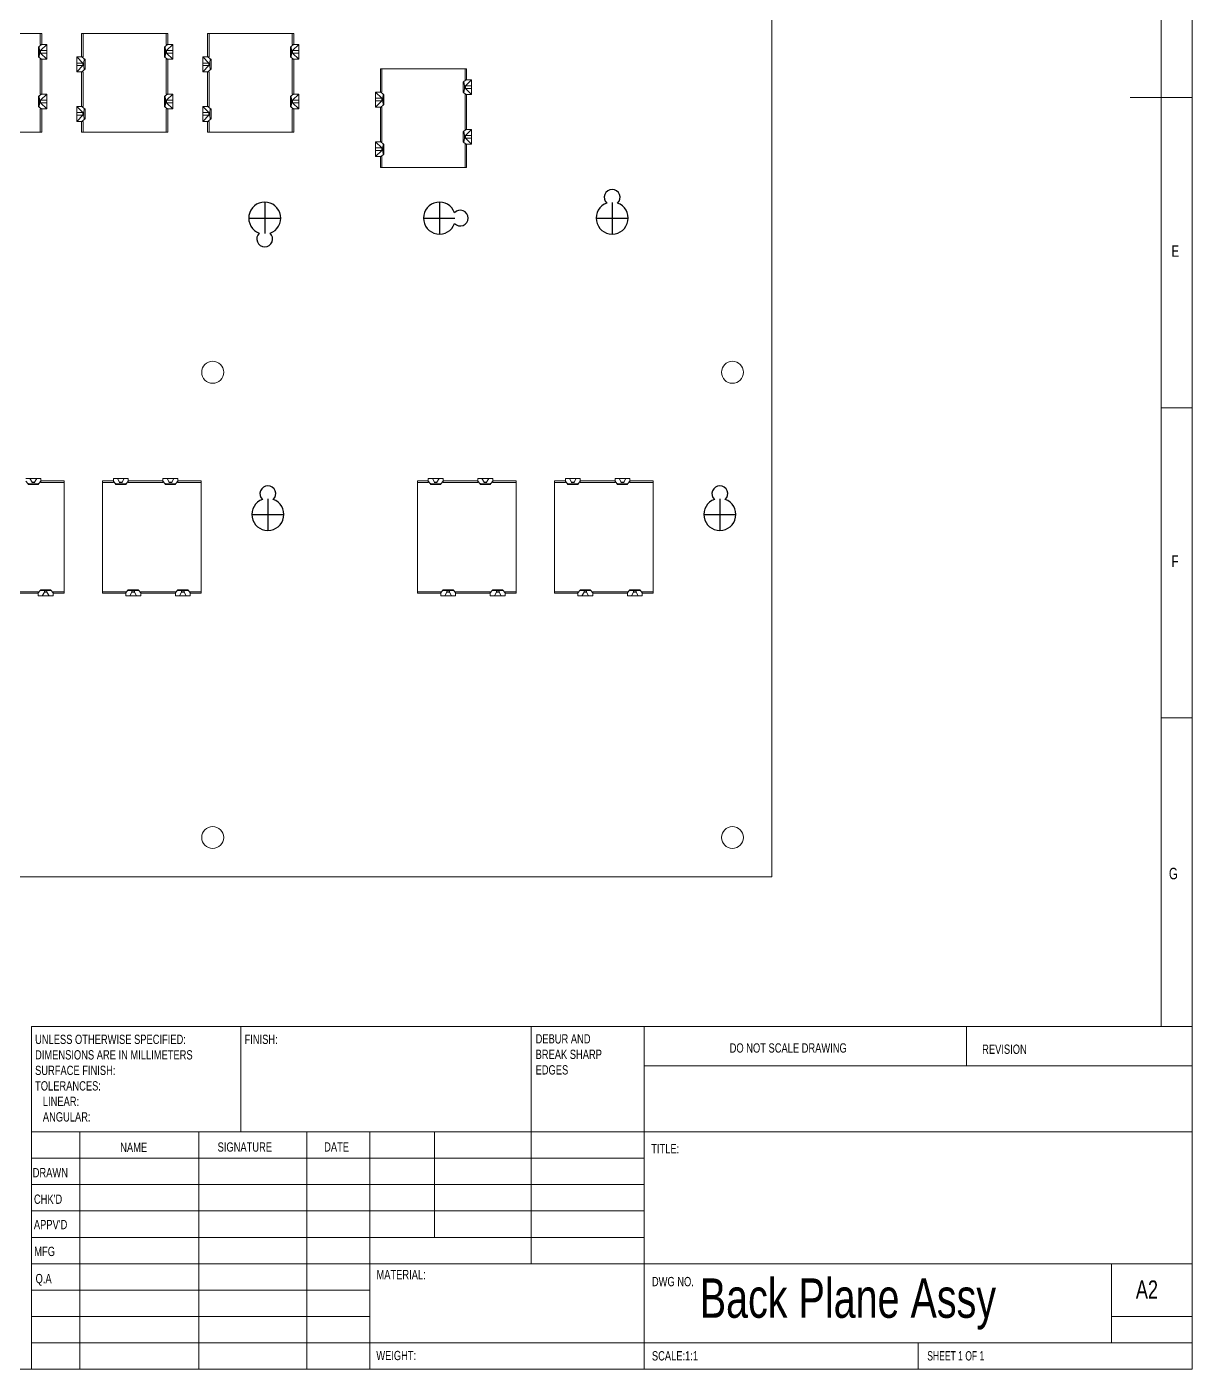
# Model space of a CAD drawing. Header units: millimetres. Extents: x 5 to 589, y 5 to 415.
# Drawn here: x 401.1 to 589, y 5 to 221.4 of the extents above; entities that cross this region are included whole.
import ezdxf

# ---------------------------------------------------------------- set-up
doc = ezdxf.new("R2010")
doc.units = ezdxf.units.MM
doc.styles.add('SLDTEXTSTYLE0', font='TXT', dxfattribs={"width": 0.75})
doc.styles.add('SLDTEXTSTYLE1', font='TXT', dxfattribs={"width": 0.6875})

# ---------------------------------------------------------------- blocks, each defined once
blk = doc.blocks.new('SW_NOTE_0')
at = {"color": 0, "linetype": 'Continuous', "lineweight": 0, "char_height": 1.5, "attachment_point": 1, "style": 'SLDTEXTSTYLE0'}
for s, insert in [('DEBUR AND ', (0, 1.93)), ('BREAK SHARP ', (0, -0.57)), ('EDGES', (0, -3.07))]:
    blk.add_mtext(s, dxfattribs=dict(at, insert=insert))
blk = doc.blocks.new('SW_NOTE_1')
at = {"color": 0, "linetype": 'Continuous', "lineweight": 0, "char_height": 1.5, "attachment_point": 1, "style": 'SLDTEXTSTYLE0'}
for s, insert in [('UNLESS OTHERWISE SPECIFIED:', (0, 1.93)), ('DIMENSIONS ARE IN MILLIMETERS', (0, -0.57)), ('SURFACE FINISH:', (0, -3.07)), ('TOLERANCES:', (0, -5.57)), ('   LINEAR:', (0, -8.07)), ('   ANGULAR:', (0, -10.57))]:
    blk.add_mtext(s, dxfattribs=dict(at, insert=insert))

msp = doc.modelspace()

# ---------------------------------------------------------------- linework, layer by layer
at = {"color": 7, "linetype": 'Continuous', "lineweight": 0}
for p, q in [((589, 5), (589, 415)), ((584, 60.25), (584, 410)), ((589, 210), (579, 210)), ((584, 160), (589, 160)), ((589, 110), (584, 110)), ((401.8, 60.25), (589, 60.25)), ((401.8, 60.25), (401.8, 5)), ((435.6, 43.25), (435.6, 60.25)), ((482.4, 60.25), (482.4, 22)), ((500.6, 60.25), (500.6, 5)), ((552.6, 53.88), (552.6, 60.25)), ((589, 53.88), (500.6, 53.88)), ((589, 43.25), (401.8, 43.25)), ((409.6, 43.25), (409.6, 5)), ((428.79, 43.25), (428.79, 5)), ((446.2, 43.25), (446.2, 5)), ((456.4, 5), (456.4, 43.25)), ((466.8, 26.25), (466.8, 43.25)), ((500.6, 39), (401.8, 39)), ((500.6, 34.75), (401.8, 34.75)), ((500.6, 30.5), (401.8, 30.5)), ((500.6, 26.25), (401.8, 26.25)), ((456.4, 22), (401.8, 22)), ((456.4, 22), (589, 22)), ((576, 9.25), (576, 22)), ((456.4, 17.75), (401.8, 17.75)), ((456.4, 13.5), (401.8, 13.5)), ((589, 13.5), (576, 13.5)), ((401.8, 9.25), (589, 9.25)), ((544.8, 5), (544.8, 9.25)), ((5, 5), (589, 5))]:
    msp.add_line(p, q, dxfattribs=at)
at = {"color": 7, "linetype": 'Continuous', "lineweight": 15}
for p, q in [((521.21, 84.36), (521.21, 389.16)), ((403.23, 220.31), (389.83, 220.31)), ((403.43, 218.56), (403.05, 218.25)), ((403.23, 218.56), (403.23, 220.31)), ((403.48, 220.31), (403.23, 220.31)), ((403.23, 218.56), (403.43, 218.56)), ((404.28, 218.56), (403.28, 217.56)), ((403.43, 218.56), (404.28, 218.56)), ((403.48, 220.31), (403.48, 218.56)), ((404.28, 218.56), (404.28, 217.56)), ((409.9, 220.31), (409.9, 216.56)), ((410.15, 220.31), (409.9, 220.31)), ((410.15, 220.31), (410.15, 216.56)), ((423.55, 220.31), (410.15, 220.31)), ((423.75, 218.56), (423.37, 218.25)), ((423.55, 218.56), (423.55, 220.31)), ((423.8, 220.31), (423.55, 220.31)), ((423.55, 218.56), (423.75, 218.56)), ((424.6, 218.56), (423.6, 217.56)), ((423.75, 218.56), (424.6, 218.56)), ((423.8, 220.31), (423.8, 218.56)), ((424.6, 218.56), (424.6, 217.56)), ((430.22, 220.31), (430.22, 216.56)), ((430.47, 220.31), (430.22, 220.31)), ((430.47, 220.31), (430.47, 216.56)), ((443.87, 220.31), (430.47, 220.31)), ((444.07, 218.56), (443.69, 218.25)), ((443.87, 218.56), (443.87, 220.31)), ((444.12, 220.31), (443.87, 220.31)), ((443.87, 218.56), (444.07, 218.56)), ((444.92, 218.56), (443.92, 217.56)), ((444.07, 218.56), (444.92, 218.56)), ((444.12, 220.31), (444.12, 218.56)), ((444.92, 218.56), (444.92, 217.56)), ((402.93, 218.16), (403.05, 218.25)), ((402.93, 216.56), (402.93, 218.16)), ((403.05, 216.46), (402.93, 216.56)), ((403.05, 218.25), (403.11, 217.56)), ((403.11, 217.16), (403.05, 216.46)), ((403.05, 216.46), (403.43, 216.16)), ((403.11, 217.56), (403.11, 217.16)), ((403.28, 217.56), (403.11, 217.56)), ((403.11, 217.16), (403.28, 217.16)), ((403.28, 217.16), (403.28, 217.56)), ((404.28, 217.56), (403.28, 217.56)), ((403.28, 217.16), (404.28, 216.16)), ((403.28, 217.16), (404.28, 217.16)), ((404.28, 217.56), (404.28, 217.16)), ((404.28, 217.16), (404.28, 216.16)), ((409.1, 216.56), (409.95, 216.56)), ((410.1, 215.56), (409.1, 216.56)), ((409.1, 215.56), (409.1, 216.56)), ((410.33, 216.25), (409.95, 216.56)), ((409.95, 216.56), (410.15, 216.56)), ((423.25, 218.16), (423.37, 218.25)), ((423.25, 216.56), (423.25, 218.16)), ((423.37, 216.46), (423.25, 216.56)), ((423.37, 218.25), (423.43, 217.56)), ((423.43, 217.16), (423.37, 216.46)), ((423.37, 216.46), (423.75, 216.16)), ((423.43, 217.56), (423.43, 217.16)), ((423.6, 217.56), (423.43, 217.56)), ((423.43, 217.16), (423.6, 217.16)), ((423.6, 217.16), (423.6, 217.56)), ((424.6, 217.56), (423.6, 217.56)), ((423.6, 217.16), (424.6, 216.16)), ((423.6, 217.16), (424.6, 217.16)), ((424.6, 217.56), (424.6, 217.16)), ((424.6, 217.16), (424.6, 216.16)), ((430.42, 215.56), (429.42, 216.56)), ((429.42, 215.56), (429.42, 216.56)), ((429.42, 216.56), (430.27, 216.56)), ((430.65, 216.25), (430.27, 216.56)), ((430.27, 216.56), (430.47, 216.56)), ((443.57, 218.16), (443.69, 218.25)), ((443.57, 216.56), (443.57, 218.16)), ((443.69, 216.46), (443.57, 216.56)), ((443.69, 218.25), (443.75, 217.56)), ((443.75, 217.16), (443.69, 216.46)), ((443.69, 216.46), (444.07, 216.16)), ((443.75, 217.56), (443.75, 217.16)), ((443.92, 217.56), (443.75, 217.56)), ((443.75, 217.16), (443.92, 217.16)), ((443.92, 217.16), (443.92, 217.56)), ((444.92, 217.56), (443.92, 217.56)), ((443.92, 217.16), (444.92, 216.16)), ((443.92, 217.16), (444.92, 217.16)), ((444.92, 217.56), (444.92, 217.16)), ((444.92, 217.16), (444.92, 216.16)), ((403.23, 210.56), (403.23, 216.16)), ((403.43, 216.16), (403.23, 216.16)), ((404.28, 216.16), (403.43, 216.16)), ((403.48, 216.16), (403.48, 210.56)), ((409.1, 215.16), (409.1, 215.56)), ((410.1, 215.56), (409.1, 215.56)), ((409.1, 214.16), (410.1, 215.16)), ((409.1, 215.16), (410.1, 215.16)), ((409.1, 214.16), (409.1, 215.16)), ((410.33, 214.46), (409.95, 214.16)), ((410.27, 215.56), (410.1, 215.56)), ((410.1, 215.56), (410.1, 215.16)), ((410.1, 215.16), (410.27, 215.16)), ((410.27, 215.56), (410.33, 216.25)), ((410.27, 215.16), (410.27, 215.56)), ((410.33, 214.46), (410.27, 215.16)), ((410.33, 216.25), (410.45, 216.16)), ((410.45, 214.56), (410.33, 214.46)), ((410.45, 216.16), (410.45, 214.56)), ((423.55, 210.56), (423.55, 216.16)), ((423.75, 216.16), (423.55, 216.16)), ((424.6, 216.16), (423.75, 216.16)), ((423.8, 216.16), (423.8, 210.56)), ((429.42, 215.16), (429.42, 215.56)), ((430.42, 215.56), (429.42, 215.56)), ((429.42, 214.16), (430.42, 215.16)), ((429.42, 215.16), (430.42, 215.16)), ((429.42, 214.16), (429.42, 215.16)), ((430.65, 214.46), (430.27, 214.16)), ((430.42, 215.56), (430.42, 215.16)), ((430.59, 215.56), (430.42, 215.56)), ((430.42, 215.16), (430.59, 215.16)), ((430.59, 215.56), (430.65, 216.25)), ((430.59, 215.16), (430.59, 215.56)), ((430.65, 214.46), (430.59, 215.16)), ((430.65, 216.25), (430.77, 216.16)), ((430.77, 214.56), (430.65, 214.46)), ((430.77, 216.16), (430.77, 214.56)), ((443.87, 210.56), (443.87, 216.16)), ((444.07, 216.16), (443.87, 216.16)), ((444.92, 216.16), (444.07, 216.16)), ((444.12, 216.16), (444.12, 210.56)), ((458.09, 214.62), (458.09, 210.87)), ((458.34, 214.62), (458.09, 214.62)), ((458.34, 214.62), (458.34, 210.87)), ((471.74, 214.62), (458.34, 214.62)), ((471.74, 212.87), (471.74, 214.62)), ((471.99, 214.62), (471.74, 214.62)), ((471.99, 214.62), (471.99, 212.87)), ((409.95, 214.16), (409.1, 214.16)), ((409.9, 208.56), (409.9, 214.16)), ((410.15, 214.16), (409.95, 214.16)), ((410.15, 214.16), (410.15, 208.56)), ((430.27, 214.16), (429.42, 214.16)), ((430.22, 208.56), (430.22, 214.16)), ((430.47, 214.16), (430.27, 214.16)), ((430.47, 214.16), (430.47, 208.56)), ((471.44, 212.47), (471.56, 212.56)), ((471.44, 210.87), (471.44, 212.47)), ((471.94, 212.87), (471.56, 212.56)), ((471.56, 212.56), (471.62, 211.87)), ((471.74, 212.87), (471.94, 212.87)), ((472.79, 212.87), (471.79, 211.87)), ((471.94, 212.87), (472.79, 212.87)), ((472.79, 212.87), (472.79, 211.87)), ((402.93, 210.16), (403.05, 210.25)), ((402.93, 208.56), (402.93, 210.16)), ((403.43, 210.56), (403.05, 210.25)), ((403.05, 210.25), (403.11, 209.56)), ((403.23, 210.56), (403.43, 210.56)), ((404.28, 210.56), (403.28, 209.56)), ((403.43, 210.56), (404.28, 210.56)), ((404.28, 210.56), (404.28, 209.56)), ((423.25, 210.16), (423.37, 210.25)), ((423.25, 208.56), (423.25, 210.16)), ((423.75, 210.56), (423.37, 210.25)), ((423.37, 210.25), (423.43, 209.56)), ((423.55, 210.56), (423.75, 210.56)), ((424.6, 210.56), (423.6, 209.56)), ((423.75, 210.56), (424.6, 210.56)), ((424.6, 210.56), (424.6, 209.56)), ((443.57, 210.16), (443.69, 210.25)), ((443.57, 208.56), (443.57, 210.16)), ((444.07, 210.56), (443.69, 210.25)), ((443.69, 210.25), (443.75, 209.56)), ((443.87, 210.56), (444.07, 210.56)), ((444.92, 210.56), (443.92, 209.56)), ((444.07, 210.56), (444.92, 210.56)), ((444.92, 210.56), (444.92, 209.56)), ((457.29, 210.87), (458.14, 210.87)), ((458.29, 209.87), (457.29, 210.87)), ((457.29, 209.87), (457.29, 210.87)), ((458.52, 210.56), (458.14, 210.87)), ((458.14, 210.87), (458.34, 210.87)), ((458.46, 209.87), (458.52, 210.56)), ((458.52, 210.56), (458.64, 210.47)), ((458.64, 210.47), (458.64, 208.87)), ((471.56, 210.77), (471.44, 210.87)), ((471.62, 211.47), (471.56, 210.77)), ((471.56, 210.77), (471.94, 210.47)), ((471.62, 211.87), (471.62, 211.47)), ((471.79, 211.87), (471.62, 211.87)), ((471.62, 211.47), (471.79, 211.47)), ((471.74, 204.87), (471.74, 210.47)), ((471.94, 210.47), (471.74, 210.47)), ((471.79, 211.47), (471.79, 211.87)), ((472.79, 211.87), (471.79, 211.87)), ((471.79, 211.47), (472.79, 210.47)), ((471.79, 211.47), (472.79, 211.47)), ((472.79, 210.47), (471.94, 210.47)), ((471.99, 210.47), (471.99, 204.87)), ((472.79, 211.87), (472.79, 211.47)), ((472.79, 211.47), (472.79, 210.47)), ((403.05, 208.46), (402.93, 208.56)), ((403.11, 209.16), (403.05, 208.46)), ((403.43, 208.16), (403.05, 208.46)), ((403.11, 209.56), (403.11, 209.16)), ((403.28, 209.56), (403.11, 209.56)), ((403.11, 209.16), (403.28, 209.16)), ((403.23, 204.41), (403.23, 208.16)), ((403.43, 208.16), (403.23, 208.16)), ((403.28, 209.16), (403.28, 209.56)), ((404.28, 209.56), (403.28, 209.56)), ((403.28, 209.16), (404.28, 209.16)), ((403.28, 209.16), (404.28, 208.16)), ((404.28, 208.16), (403.43, 208.16)), ((403.48, 208.16), (403.48, 204.41)), ((404.28, 209.56), (404.28, 209.16)), ((404.28, 209.16), (404.28, 208.16)), ((409.1, 208.56), (409.95, 208.56)), ((410.1, 207.56), (409.1, 208.56)), ((409.1, 207.56), (409.1, 208.56)), ((409.95, 208.56), (410.33, 208.25)), ((409.95, 208.56), (410.15, 208.56)), ((410.27, 207.56), (410.33, 208.25)), ((410.33, 208.25), (410.45, 208.16)), ((410.45, 208.16), (410.45, 206.56)), ((423.37, 208.46), (423.25, 208.56)), ((423.43, 209.16), (423.37, 208.46)), ((423.75, 208.16), (423.37, 208.46)), ((423.6, 209.56), (423.43, 209.56)), ((423.43, 209.56), (423.43, 209.16)), ((423.43, 209.16), (423.6, 209.16)), ((423.55, 204.41), (423.55, 208.16)), ((423.75, 208.16), (423.55, 208.16)), ((423.6, 209.16), (423.6, 209.56)), ((424.6, 209.56), (423.6, 209.56)), ((423.6, 209.16), (424.6, 209.16)), ((423.6, 209.16), (424.6, 208.16)), ((424.6, 208.16), (423.75, 208.16)), ((423.8, 208.16), (423.8, 204.41)), ((424.6, 209.56), (424.6, 209.16)), ((424.6, 209.16), (424.6, 208.16)), ((429.42, 208.56), (430.27, 208.56)), ((430.42, 207.56), (429.42, 208.56)), ((429.42, 207.56), (429.42, 208.56)), ((430.27, 208.56), (430.65, 208.25)), ((430.27, 208.56), (430.47, 208.56)), ((430.59, 207.56), (430.65, 208.25)), ((430.65, 208.25), (430.77, 208.16)), ((430.77, 208.16), (430.77, 206.56)), ((443.69, 208.46), (443.57, 208.56)), ((443.75, 209.16), (443.69, 208.46)), ((444.07, 208.16), (443.69, 208.46)), ((443.75, 209.56), (443.75, 209.16)), ((443.92, 209.56), (443.75, 209.56)), ((443.75, 209.16), (443.92, 209.16)), ((443.87, 204.41), (443.87, 208.16)), ((444.07, 208.16), (443.87, 208.16)), ((443.92, 209.16), (443.92, 209.56)), ((444.92, 209.56), (443.92, 209.56)), ((443.92, 209.16), (444.92, 209.16)), ((443.92, 209.16), (444.92, 208.16)), ((444.92, 208.16), (444.07, 208.16)), ((444.12, 208.16), (444.12, 204.41)), ((444.92, 209.56), (444.92, 209.16)), ((444.92, 209.16), (444.92, 208.16)), ((457.29, 209.47), (457.29, 209.87)), ((458.29, 209.87), (457.29, 209.87)), ((457.29, 208.47), (458.29, 209.47)), ((457.29, 208.47), (457.29, 209.47)), ((457.29, 209.47), (458.29, 209.47)), ((458.14, 208.47), (457.29, 208.47)), ((458.09, 202.87), (458.09, 208.47)), ((458.52, 208.77), (458.14, 208.47)), ((458.34, 208.47), (458.14, 208.47)), ((458.46, 209.87), (458.29, 209.87)), ((458.29, 209.87), (458.29, 209.47)), ((458.29, 209.47), (458.46, 209.47)), ((458.34, 208.47), (458.34, 202.87)), ((458.46, 209.47), (458.46, 209.87)), ((458.52, 208.77), (458.46, 209.47)), ((458.64, 208.87), (458.52, 208.77)), ((409.1, 207.16), (409.1, 207.56)), ((410.1, 207.56), (409.1, 207.56)), ((409.1, 206.16), (410.1, 207.16)), ((409.1, 206.16), (409.1, 207.16)), ((409.1, 207.16), (410.1, 207.16)), ((409.95, 206.16), (409.1, 206.16)), ((409.9, 204.41), (409.9, 206.16)), ((409.95, 206.16), (410.33, 206.46)), ((410.15, 206.16), (409.95, 206.16)), ((410.27, 207.56), (410.1, 207.56)), ((410.1, 207.56), (410.1, 207.16)), ((410.1, 207.16), (410.27, 207.16)), ((410.15, 206.16), (410.15, 204.41)), ((410.27, 207.16), (410.27, 207.56)), ((410.33, 206.46), (410.27, 207.16)), ((410.45, 206.56), (410.33, 206.46)), ((429.42, 207.16), (429.42, 207.56)), ((430.42, 207.56), (429.42, 207.56)), ((429.42, 206.16), (430.42, 207.16)), ((429.42, 206.16), (429.42, 207.16)), ((429.42, 207.16), (430.42, 207.16)), ((430.27, 206.16), (429.42, 206.16)), ((430.22, 204.41), (430.22, 206.16)), ((430.27, 206.16), (430.65, 206.46)), ((430.47, 206.16), (430.27, 206.16)), ((430.59, 207.56), (430.42, 207.56)), ((430.42, 207.56), (430.42, 207.16)), ((430.42, 207.16), (430.59, 207.16)), ((430.47, 206.16), (430.47, 204.41)), ((430.59, 207.16), (430.59, 207.56)), ((430.65, 206.46), (430.59, 207.16)), ((430.77, 206.56), (430.65, 206.46)), ((389.83, 204.41), (403.23, 204.41)), ((403.48, 204.41), (403.23, 204.41)), ((409.9, 204.41), (410.15, 204.41)), ((410.15, 204.41), (423.55, 204.41)), ((423.8, 204.41), (423.55, 204.41)), ((430.22, 204.41), (430.47, 204.41)), ((430.47, 204.41), (443.87, 204.41)), ((444.12, 204.41), (443.87, 204.41)), ((471.44, 204.47), (471.56, 204.56)), ((471.44, 202.87), (471.44, 204.47)), ((471.94, 204.87), (471.56, 204.56)), ((471.56, 204.56), (471.62, 203.87)), ((471.62, 203.47), (471.56, 202.77)), ((471.62, 203.87), (471.62, 203.47)), ((471.79, 203.87), (471.62, 203.87)), ((471.62, 203.47), (471.79, 203.47)), ((471.74, 204.87), (471.94, 204.87)), ((472.79, 204.87), (471.79, 203.87)), ((471.79, 203.47), (471.79, 203.87)), ((472.79, 203.87), (471.79, 203.87)), ((471.79, 203.47), (472.79, 203.47)), ((471.79, 203.47), (472.79, 202.47)), ((471.94, 204.87), (472.79, 204.87)), ((472.79, 204.87), (472.79, 203.87)), ((472.79, 203.87), (472.79, 203.47)), ((472.79, 203.47), (472.79, 202.47)), ((458.29, 201.87), (457.29, 202.87)), ((457.29, 201.87), (457.29, 202.87)), ((457.29, 202.87), (458.14, 202.87)), ((457.29, 201.47), (457.29, 201.87)), ((458.29, 201.87), (457.29, 201.87)), ((457.29, 200.47), (458.29, 201.47)), ((457.29, 201.47), (458.29, 201.47)), ((457.29, 200.47), (457.29, 201.47)), ((458.14, 202.87), (458.52, 202.56)), ((458.14, 202.87), (458.34, 202.87)), ((458.46, 201.87), (458.29, 201.87)), ((458.29, 201.87), (458.29, 201.47)), ((458.29, 201.47), (458.46, 201.47)), ((458.46, 201.87), (458.52, 202.56)), ((458.46, 201.47), (458.46, 201.87)), ((458.52, 200.77), (458.46, 201.47)), ((458.52, 202.56), (458.64, 202.47)), ((458.64, 202.47), (458.64, 200.87)), ((471.56, 202.77), (471.44, 202.87)), ((471.94, 202.47), (471.56, 202.77)), ((471.74, 198.72), (471.74, 202.47)), ((471.94, 202.47), (471.74, 202.47)), ((472.79, 202.47), (471.94, 202.47)), ((471.99, 202.47), (471.99, 198.72)), ((458.14, 200.47), (457.29, 200.47)), ((458.09, 198.72), (458.09, 200.47)), ((458.14, 200.47), (458.52, 200.77)), ((458.34, 200.47), (458.14, 200.47)), ((458.34, 200.47), (458.34, 198.72)), ((458.64, 200.87), (458.52, 200.77)), ((458.09, 198.72), (458.34, 198.72)), ((458.34, 198.72), (471.74, 198.72)), ((471.99, 198.72), (471.74, 198.72)), ((400.91, 148.58), (401.56, 148.58)), ((401.21, 147.75), (400.91, 148.13)), ((401.21, 147.75), (401.91, 147.81)), ((401.31, 147.63), (401.21, 147.75)), ((402.91, 147.63), (401.31, 147.63)), ((401.56, 148.58), (401.91, 147.98)), ((401.56, 148.58), (402.65, 148.58)), ((402.31, 147.98), (401.91, 147.98)), ((401.91, 147.98), (401.91, 147.81)), ((401.91, 147.81), (402.31, 147.81)), ((402.31, 147.98), (402.65, 148.58)), ((402.31, 147.81), (402.31, 147.98)), ((402.31, 147.81), (403, 147.75)), ((402.65, 148.58), (403.31, 148.58)), ((403, 147.75), (402.91, 147.63)), ((403.31, 148.13), (403, 147.75)), ((403.31, 148.58), (403.31, 148.13)), ((403.31, 148.18), (407.06, 148.18)), ((403.31, 148.13), (403.31, 147.93)), ((407.06, 147.93), (403.31, 147.93)), ((407.06, 148.18), (407.06, 147.93)), ((407.06, 130.33), (407.06, 147.93)), ((413.27, 148.18), (415.02, 148.18)), ((413.27, 148.18), (413.27, 147.93)), ((413.27, 147.93), (413.27, 130.33)), ((415.02, 147.93), (413.27, 147.93)), ((415.02, 148.13), (415.02, 148.58)), ((415.02, 148.58), (415.67, 148.58)), ((415.32, 147.75), (415.02, 148.13)), ((415.02, 147.93), (415.02, 148.13)), ((415.32, 147.75), (416.02, 147.81)), ((415.42, 147.63), (415.32, 147.75)), ((417.02, 147.63), (415.42, 147.63)), ((415.67, 148.58), (416.02, 147.98)), ((415.67, 148.58), (416.76, 148.58)), ((416.42, 147.98), (416.02, 147.98)), ((416.02, 147.98), (416.02, 147.81)), ((416.02, 147.81), (416.42, 147.81)), ((416.42, 147.98), (416.76, 148.58)), ((416.42, 147.81), (416.42, 147.98)), ((416.42, 147.81), (417.11, 147.75)), ((416.76, 148.58), (417.42, 148.58)), ((417.11, 147.75), (417.02, 147.63)), ((417.11, 147.75), (417.42, 148.13)), ((417.42, 148.58), (417.42, 148.13)), ((417.42, 148.18), (423.02, 148.18)), ((417.42, 148.13), (417.42, 147.93)), ((423.02, 147.93), (417.42, 147.93)), ((423.02, 148.13), (423.02, 148.58)), ((423.02, 148.58), (423.67, 148.58)), ((423.32, 147.75), (423.02, 148.13)), ((423.02, 147.93), (423.02, 148.13)), ((423.32, 147.75), (424.02, 147.81)), ((423.42, 147.63), (423.32, 147.75)), ((425.02, 147.63), (423.42, 147.63)), ((423.67, 148.58), (424.02, 147.98)), ((423.67, 148.58), (424.76, 148.58)), ((424.02, 147.98), (424.02, 147.81)), ((424.42, 147.98), (424.02, 147.98)), ((424.02, 147.81), (424.42, 147.81)), ((424.42, 147.98), (424.76, 148.58)), ((424.42, 147.81), (424.42, 147.98)), ((424.42, 147.81), (425.11, 147.75)), ((424.76, 148.58), (425.42, 148.58)), ((425.11, 147.75), (425.02, 147.63)), ((425.42, 148.13), (425.11, 147.75)), ((425.42, 148.58), (425.42, 148.13)), ((425.42, 148.18), (429.17, 148.18)), ((425.42, 148.13), (425.42, 147.93)), ((429.17, 147.93), (425.42, 147.93)), ((429.17, 148.18), (429.17, 147.93)), ((429.17, 130.33), (429.17, 147.93)), ((464.06, 148.18), (465.81, 148.18)), ((464.06, 148.18), (464.06, 147.93)), ((464.06, 147.93), (464.06, 130.33)), ((465.81, 147.93), (464.06, 147.93)), ((465.81, 148.13), (465.81, 148.58)), ((465.81, 148.58), (466.46, 148.58)), ((466.11, 147.75), (465.81, 148.13)), ((465.81, 147.93), (465.81, 148.13)), ((466.11, 147.75), (466.81, 147.81)), ((466.21, 147.63), (466.11, 147.75)), ((467.81, 147.63), (466.21, 147.63)), ((466.46, 148.58), (466.81, 147.98)), ((466.46, 148.58), (467.55, 148.58)), ((466.81, 147.98), (466.81, 147.81)), ((467.21, 147.98), (466.81, 147.98)), ((466.81, 147.81), (467.21, 147.81)), ((467.21, 147.98), (467.55, 148.58)), ((467.21, 147.81), (467.21, 147.98)), ((467.21, 147.81), (467.9, 147.75)), ((467.55, 148.58), (468.21, 148.58)), ((467.9, 147.75), (467.81, 147.63)), ((467.9, 147.75), (468.21, 148.13)), ((468.21, 148.58), (468.21, 148.13)), ((468.21, 148.18), (473.81, 148.18)), ((468.21, 148.13), (468.21, 147.93)), ((473.81, 147.93), (468.21, 147.93)), ((473.81, 148.13), (473.81, 148.58)), ((473.81, 148.58), (474.46, 148.58)), ((474.11, 147.75), (473.81, 148.13)), ((473.81, 147.93), (473.81, 148.13)), ((474.11, 147.75), (474.81, 147.81)), ((474.21, 147.63), (474.11, 147.75)), ((475.81, 147.63), (474.21, 147.63)), ((474.46, 148.58), (474.81, 147.98)), ((474.46, 148.58), (475.55, 148.58)), ((475.21, 147.98), (474.81, 147.98)), ((474.81, 147.98), (474.81, 147.81)), ((474.81, 147.81), (475.21, 147.81)), ((475.21, 147.98), (475.55, 148.58)), ((475.21, 147.81), (475.21, 147.98)), ((475.21, 147.81), (475.9, 147.75)), ((475.55, 148.58), (476.21, 148.58)), ((475.9, 147.75), (475.81, 147.63)), ((476.21, 148.13), (475.9, 147.75)), ((476.21, 148.58), (476.21, 148.13)), ((476.21, 148.18), (479.96, 148.18)), ((476.21, 148.13), (476.21, 147.93)), ((479.96, 147.93), (476.21, 147.93)), ((479.96, 148.18), (479.96, 147.93)), ((479.96, 130.33), (479.96, 147.93)), ((486.17, 148.18), (487.92, 148.18)), ((486.17, 148.18), (486.17, 147.93)), ((486.17, 147.93), (486.17, 130.33)), ((487.92, 147.93), (486.17, 147.93)), ((487.92, 148.13), (487.92, 148.58)), ((487.92, 148.58), (488.57, 148.58)), ((488.22, 147.75), (487.92, 148.13)), ((487.92, 147.93), (487.92, 148.13)), ((488.22, 147.75), (488.92, 147.81)), ((488.32, 147.63), (488.22, 147.75)), ((489.92, 147.63), (488.32, 147.63)), ((488.57, 148.58), (488.92, 147.98)), ((488.57, 148.58), (489.66, 148.58)), ((489.32, 147.98), (488.92, 147.98)), ((488.92, 147.98), (488.92, 147.81)), ((488.92, 147.81), (489.32, 147.81)), ((489.32, 147.98), (489.66, 148.58)), ((489.32, 147.81), (489.32, 147.98)), ((489.32, 147.81), (490.01, 147.75)), ((489.66, 148.58), (490.32, 148.58)), ((490.01, 147.75), (489.92, 147.63)), ((490.01, 147.75), (490.32, 148.13)), ((490.32, 148.58), (490.32, 148.13)), ((490.32, 148.18), (495.92, 148.18)), ((490.32, 148.13), (490.32, 147.93)), ((495.92, 147.93), (490.32, 147.93)), ((495.92, 148.13), (495.92, 148.58)), ((495.92, 148.58), (496.57, 148.58)), ((496.22, 147.75), (495.92, 148.13)), ((495.92, 147.93), (495.92, 148.13)), ((496.22, 147.75), (496.92, 147.81)), ((496.32, 147.63), (496.22, 147.75)), ((497.92, 147.63), (496.32, 147.63)), ((496.57, 148.58), (496.92, 147.98)), ((496.57, 148.58), (497.66, 148.58)), ((497.32, 147.98), (496.92, 147.98)), ((496.92, 147.98), (496.92, 147.81)), ((496.92, 147.81), (497.32, 147.81)), ((497.32, 147.98), (497.66, 148.58)), ((497.32, 147.81), (497.32, 147.98)), ((497.32, 147.81), (498.01, 147.75)), ((497.66, 148.58), (498.32, 148.58)), ((498.01, 147.75), (497.92, 147.63)), ((498.32, 148.13), (498.01, 147.75)), ((498.32, 148.58), (498.32, 148.13)), ((498.32, 148.18), (502.07, 148.18)), ((498.32, 148.13), (498.32, 147.93)), ((502.07, 147.93), (498.32, 147.93)), ((502.07, 148.18), (502.07, 147.93)), ((502.07, 130.33), (502.07, 147.93)), ((397.31, 130.33), (402.91, 130.33)), ((402.91, 130.08), (397.31, 130.08)), ((402.91, 130.13), (403.21, 130.51)), ((402.91, 130.13), (402.91, 130.33)), ((402.91, 129.68), (402.91, 130.13)), ((403.21, 130.51), (403.31, 130.63)), ((403.91, 130.45), (403.21, 130.51)), ((403.31, 130.63), (404.91, 130.63)), ((403.91, 130.28), (403.56, 129.68)), ((404.31, 130.45), (403.91, 130.45)), ((403.91, 130.45), (403.91, 130.28)), ((403.91, 130.28), (404.31, 130.28)), ((405, 130.51), (404.31, 130.45)), ((404.31, 130.28), (404.31, 130.45)), ((404.65, 129.68), (404.31, 130.28)), ((404.91, 130.63), (405, 130.51)), ((405, 130.51), (405.31, 130.13)), ((405.31, 130.33), (407.06, 130.33)), ((405.31, 130.33), (405.31, 130.13)), ((405.31, 130.13), (405.31, 129.68)), ((407.06, 130.08), (405.31, 130.08)), ((407.06, 130.08), (407.06, 130.33)), ((413.27, 130.33), (417.02, 130.33)), ((413.27, 130.33), (413.27, 130.08)), ((413.27, 130.08), (417.02, 130.08)), ((417.32, 130.51), (417.02, 130.13)), ((417.02, 130.13), (417.02, 130.33)), ((417.02, 129.68), (417.02, 130.13)), ((417.32, 130.51), (417.42, 130.63)), ((418.02, 130.45), (417.32, 130.51)), ((417.42, 130.63), (419.02, 130.63)), ((418.02, 130.28), (417.67, 129.68)), ((418.02, 130.45), (418.02, 130.28)), ((418.42, 130.45), (418.02, 130.45)), ((418.02, 130.28), (418.42, 130.28)), ((419.11, 130.51), (418.42, 130.45)), ((418.42, 130.28), (418.42, 130.45)), ((418.76, 129.68), (418.42, 130.28)), ((419.02, 130.63), (419.11, 130.51)), ((419.11, 130.51), (419.42, 130.13)), ((419.42, 130.33), (425.02, 130.33)), ((419.42, 130.33), (419.42, 130.13)), ((419.42, 130.13), (419.42, 129.68)), ((425.02, 130.08), (419.42, 130.08)), ((425.02, 130.13), (425.32, 130.51)), ((425.02, 130.13), (425.02, 130.33)), ((425.02, 129.68), (425.02, 130.13)), ((425.32, 130.51), (425.42, 130.63)), ((426.02, 130.45), (425.32, 130.51)), ((425.42, 130.63), (427.02, 130.63)), ((426.02, 130.28), (425.67, 129.68)), ((426.02, 130.45), (426.02, 130.28)), ((426.42, 130.45), (426.02, 130.45)), ((426.02, 130.28), (426.42, 130.28)), ((427.11, 130.51), (426.42, 130.45)), ((426.42, 130.28), (426.42, 130.45)), ((426.76, 129.68), (426.42, 130.28)), ((427.02, 130.63), (427.11, 130.51)), ((427.11, 130.51), (427.42, 130.13)), ((427.42, 130.33), (429.17, 130.33)), ((427.42, 130.33), (427.42, 130.13)), ((427.42, 130.13), (427.42, 129.68)), ((429.17, 130.08), (427.42, 130.08)), ((429.17, 130.08), (429.17, 130.33)), ((464.06, 130.33), (467.81, 130.33)), ((464.06, 130.33), (464.06, 130.08)), ((464.06, 130.08), (467.81, 130.08)), ((468.11, 130.51), (467.81, 130.13)), ((467.81, 130.13), (467.81, 130.33)), ((467.81, 129.68), (467.81, 130.13)), ((468.11, 130.51), (468.21, 130.63)), ((468.81, 130.45), (468.11, 130.51)), ((468.21, 130.63), (469.81, 130.63)), ((468.81, 130.28), (468.46, 129.68)), ((469.21, 130.45), (468.81, 130.45)), ((468.81, 130.45), (468.81, 130.28)), ((468.81, 130.28), (469.21, 130.28)), ((469.9, 130.51), (469.21, 130.45)), ((469.21, 130.28), (469.21, 130.45)), ((469.55, 129.68), (469.21, 130.28)), ((469.81, 130.63), (469.9, 130.51)), ((469.9, 130.51), (470.21, 130.13)), ((470.21, 130.33), (475.81, 130.33)), ((470.21, 130.33), (470.21, 130.13)), ((470.21, 130.13), (470.21, 129.68)), ((475.81, 130.08), (470.21, 130.08)), ((475.81, 130.13), (476.11, 130.51)), ((475.81, 130.13), (475.81, 130.33)), ((475.81, 129.68), (475.81, 130.13)), ((476.11, 130.51), (476.21, 130.63)), ((476.81, 130.45), (476.11, 130.51)), ((476.21, 130.63), (477.81, 130.63)), ((476.81, 130.28), (476.46, 129.68)), ((477.21, 130.45), (476.81, 130.45)), ((476.81, 130.45), (476.81, 130.28)), ((476.81, 130.28), (477.21, 130.28)), ((477.9, 130.51), (477.21, 130.45)), ((477.21, 130.28), (477.21, 130.45)), ((477.55, 129.68), (477.21, 130.28)), ((477.81, 130.63), (477.9, 130.51)), ((477.9, 130.51), (478.21, 130.13)), ((478.21, 130.33), (479.96, 130.33)), ((478.21, 130.33), (478.21, 130.13)), ((478.21, 130.13), (478.21, 129.68)), ((479.96, 130.08), (478.21, 130.08)), ((479.96, 130.08), (479.96, 130.33)), ((486.17, 130.33), (489.92, 130.33)), ((486.17, 130.33), (486.17, 130.08)), ((486.17, 130.08), (489.92, 130.08)), ((490.22, 130.51), (489.92, 130.13)), ((489.92, 130.13), (489.92, 130.33)), ((489.92, 129.68), (489.92, 130.13)), ((490.22, 130.51), (490.32, 130.63)), ((490.92, 130.45), (490.22, 130.51)), ((490.32, 130.63), (491.92, 130.63)), ((490.92, 130.28), (490.57, 129.68)), ((490.92, 130.45), (490.92, 130.28)), ((491.32, 130.45), (490.92, 130.45)), ((490.92, 130.28), (491.32, 130.28)), ((492.01, 130.51), (491.32, 130.45)), ((491.32, 130.28), (491.32, 130.45)), ((491.66, 129.68), (491.32, 130.28)), ((491.92, 130.63), (492.01, 130.51)), ((492.01, 130.51), (492.32, 130.13)), ((492.32, 130.33), (497.92, 130.33)), ((492.32, 130.33), (492.32, 130.13)), ((492.32, 130.13), (492.32, 129.68)), ((497.92, 130.08), (492.32, 130.08)), ((497.92, 130.13), (498.22, 130.51)), ((497.92, 130.13), (497.92, 130.33)), ((497.92, 129.68), (497.92, 130.13)), ((498.22, 130.51), (498.32, 130.63)), ((498.92, 130.45), (498.22, 130.51)), ((498.32, 130.63), (499.92, 130.63)), ((498.92, 130.28), (498.57, 129.68)), ((499.32, 130.45), (498.92, 130.45)), ((498.92, 130.45), (498.92, 130.28)), ((498.92, 130.28), (499.32, 130.28)), ((500.01, 130.51), (499.32, 130.45)), ((499.32, 130.28), (499.32, 130.45)), ((499.66, 129.68), (499.32, 130.28)), ((499.92, 130.63), (500.01, 130.51)), ((500.01, 130.51), (500.32, 130.13)), ((500.32, 130.33), (502.07, 130.33)), ((500.32, 130.33), (500.32, 130.13)), ((500.32, 130.13), (500.32, 129.68)), ((502.07, 130.08), (500.32, 130.08)), ((502.07, 130.08), (502.07, 130.33)), ((403.56, 129.68), (402.91, 129.68)), ((404.65, 129.68), (403.56, 129.68)), ((405.31, 129.68), (404.65, 129.68)), ((417.67, 129.68), (417.02, 129.68)), ((418.76, 129.68), (417.67, 129.68)), ((419.42, 129.68), (418.76, 129.68)), ((425.67, 129.68), (425.02, 129.68)), ((426.76, 129.68), (425.67, 129.68)), ((427.42, 129.68), (426.76, 129.68)), ((468.46, 129.68), (467.81, 129.68)), ((469.55, 129.68), (468.46, 129.68)), ((470.21, 129.68), (469.55, 129.68)), ((476.46, 129.68), (475.81, 129.68)), ((477.55, 129.68), (476.46, 129.68)), ((478.21, 129.68), (477.55, 129.68)), ((490.57, 129.68), (489.92, 129.68)), ((491.66, 129.68), (490.57, 129.68)), ((492.32, 129.68), (491.66, 129.68)), ((498.57, 129.68), (497.92, 129.68)), ((499.66, 129.68), (498.57, 129.68)), ((500.32, 129.68), (499.66, 129.68)), ((89.41, 84.36), (521.21, 84.36))]:
    msp.add_line(p, q, dxfattribs=at)
at = {"color": 0, "lineweight": -2}
for p, q in [((439.42, 193.06), (439.42, 188.06)), ((467.61, 193.06), (467.61, 188.06)), ((495.46, 193.06), (495.46, 188.06)), ((436.92, 190.56), (441.92, 190.56)), ((465.11, 190.56), (470.11, 190.56)), ((492.96, 190.56), (497.96, 190.56)), ((439.93, 145.28), (439.93, 140.28)), ((439.93, 145.28), (439.93, 140.28)), ((439.93, 145.28), (439.93, 140.28)), ((439.93, 145.28), (439.93, 140.28)), ((512.83, 145.28), (512.83, 140.28)), ((512.83, 145.28), (512.83, 140.28)), ((512.83, 145.28), (512.83, 140.28)), ((512.83, 145.28), (512.83, 140.28)), ((437.43, 142.78), (442.43, 142.78)), ((437.43, 142.78), (442.43, 142.78)), ((437.43, 142.78), (442.43, 142.78)), ((437.43, 142.78), (442.43, 142.78)), ((510.33, 142.78), (515.33, 142.78)), ((510.33, 142.78), (515.33, 142.78)), ((510.33, 142.78), (515.33, 142.78)), ((510.33, 142.78), (515.33, 142.78))]:
    msp.add_line(p, q, dxfattribs=at)
at = {"color": 7, "linetype": 'Continuous', "lineweight": 15}
for centre in [(431.04, 165.71), (514.86, 165.71), (431.04, 90.71), (514.86, 90.71)]:
    msp.add_circle(centre, 1.77, dxfattribs=at)
for centre, radius, start, end in [((495.46, 193.91), 1.28, 313.2951, 226.7049), ((439.42, 190.56), 2.58, 289.8494, 250.1506), ((467.61, 190.56), 2.58, 19.8494, 340.1506), ((495.46, 190.56), 2.58, 109.8494, 70.1506), ((470.96, 190.56), 1.27, 223.2951, 136.7049), ((439.42, 187.21), 1.27, 133.2951, 46.7049), ((439.93, 146.13), 1.28, 313.2951, 226.7049), ((512.83, 146.13), 1.28, 313.2951, 226.7049), ((439.93, 142.78), 2.58, 109.8494, 70.1506), ((512.83, 142.78), 2.58, 109.8494, 70.1506)]:
    msp.add_arc(centre, radius, start, end)

# ---------------------------------------------------------------- block references
at = {"color": 7, "linetype": 'Continuous', "lineweight": 0}
for name, p in [('SW_NOTE_1', (402.39, 56.99)), ('SW_NOTE_0', (483.11, 57.07))]:
    msp.add_blockref(name, p, dxfattribs=at)

# ---------------------------------------------------------------- texts
at = {"color": 7, "linetype": 'Continuous', "lineweight": 0, "attachment_point": 1}
for s, insert, char_height, style in [('E', (585.67, 186.17), 1.85, 'SLDTEXTSTYLE0'), ('F', (585.67, 136.17), 1.85, 'SLDTEXTSTYLE0'), ('G', (585.25, 85.82), 1.85, 'SLDTEXTSTYLE0'), ('FINISH:', (436.17, 58.92), 1.5, 'SLDTEXTSTYLE0'), ('DO NOT SCALE DRAWING', (514.41, 57.53), 1.5, 'SLDTEXTSTYLE0'), ('REVISION', (555.13, 57.33), 1.5, 'SLDTEXTSTYLE0'), ('NAME', (416.12, 41.5), 1.5, 'SLDTEXTSTYLE0'), ('SIGNATURE', (431.83, 41.56), 1.5, 'SLDTEXTSTYLE0'), ('DATE', (449.01, 41.58), 1.5, 'SLDTEXTSTYLE0'), ('TITLE:', (501.76, 41.28), 1.5, 'SLDTEXTSTYLE0'), ('DRAWN', (402.01, 37.43), 1.5, 'SLDTEXTSTYLE0'), ("CHK'D", (402.21, 33.15), 1.5, 'SLDTEXTSTYLE0'), ("APPV'D", (402.2, 29.06), 1.5, 'SLDTEXTSTYLE0'), ('MFG', (402.26, 24.73), 1.5, 'SLDTEXTSTYLE0'), ('Q.A', (402.47, 20.35), 1.5, 'SLDTEXTSTYLE0'), ('MATERIAL:', (457.45, 20.99), 1.5, 'SLDTEXTSTYLE0'), ('DWG NO.', (501.87, 19.87), 1.5, 'SLDTEXTSTYLE0'), ('Back Plane Assy', (509.59, 19.63), 6.35, 'SLDTEXTSTYLE0'), ('A2', (579.92, 19.3), 2.91, 'SLDTEXTSTYLE0'), ('WEIGHT: ', (457.42, 7.95), 1.499, 'SLDTEXTSTYLE0'), ('SCALE:1:1', (501.87, 7.9), 1.5, 'SLDTEXTSTYLE0'), ('SHEET 1 OF 1', (546.28, 7.9), 1.5, 'SLDTEXTSTYLE1')]:
    msp.add_mtext(s, dxfattribs=dict(at, insert=insert, char_height=char_height, style=style))

doc.saveas('drawing.dxf')
